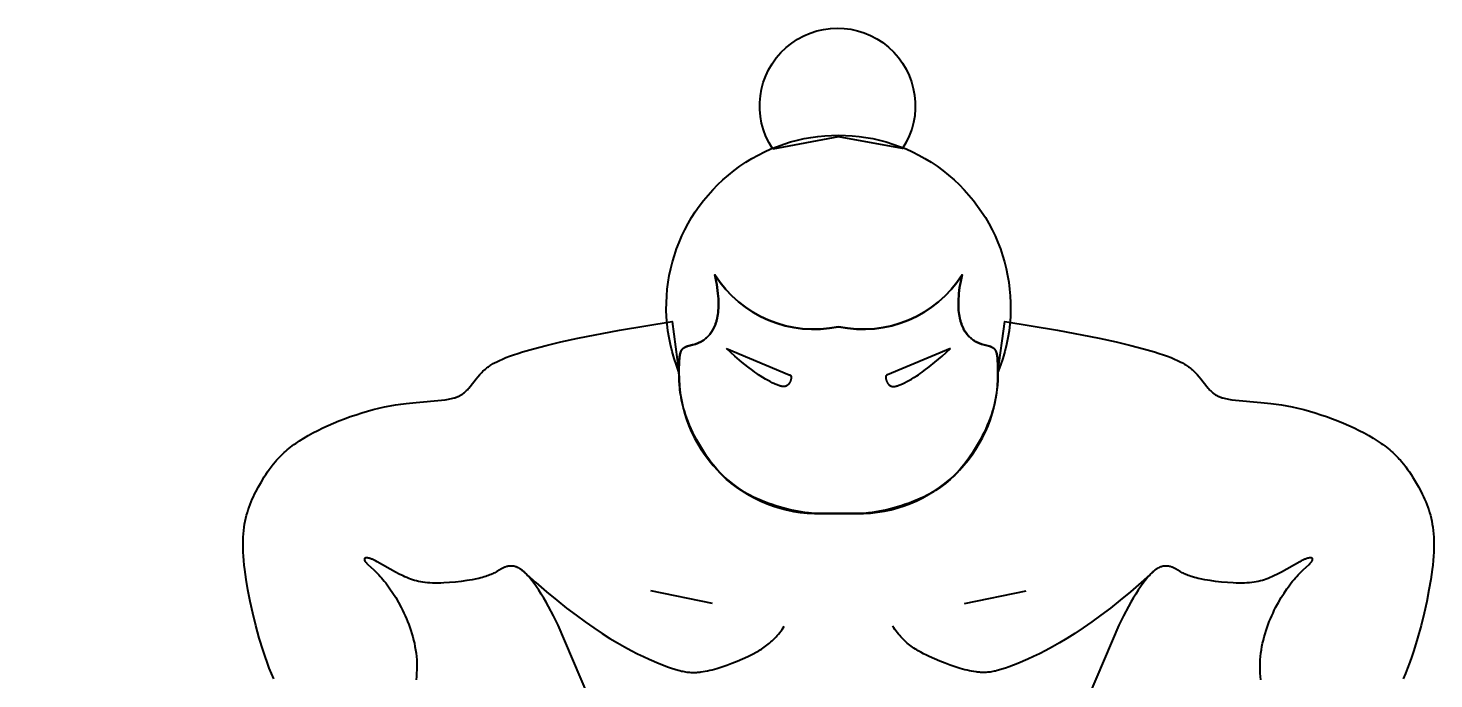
# Model space of a CAD drawing. Extents: x -38 to 99, y -101 to 35.
# Drawn here: x 6.95 to 12.59, y -97.81 to -95.19 of the extents above; entities that cross this region are included whole.
import ezdxf

# ---------------------------------------------------------------- set-up
doc = ezdxf.new("R2010")
doc.units = 0
doc.layers.add('MASK', color=7, linetype='CONTINUOUS')
doc.styles.add('MTXPL_CONSOLAS', font='txt.shx', dxfattribs={"height": 0.2})

msp = doc.modelspace()

# ---------------------------------------------------------------- linework, layer by layer
at = {"layer": 'MASK'}
for p, q in [((9.6926, -97.5031), (9.4444, -97.4519)), ((9.6926, -97.5031), (9.4444, -97.4519)), ((10.7025, -97.5031), (10.9507, -97.4519)), ((10.7025, -97.5031), (10.9507, -97.4519))]:
    msp.add_line(p, q, dxfattribs=at)
for points in [[(9.9343, -95.6796, -1.86193), (10.4546, -95.6774), (10.1975, -95.63)], [(9.5577, -96.574, -1.484884), (10.8374, -96.574), (10.8372, -96.5575), (10.8367, -96.5427), (10.836, -96.5278), (10.8355, -96.5211), (10.8349, -96.515), (10.8345, -96.5121), (10.8342, -96.5094), (10.8337, -96.5068), (10.8333, -96.5043), (10.8328, -96.5019), (10.8322, -96.4996), (10.8316, -96.4974), (10.8313, -96.4964), (10.831, -96.4954), (10.8306, -96.4944), (10.8303, -96.4934), (10.8299, -96.4924), (10.8295, -96.4915), (10.8291, -96.4906), (10.8287, -96.4897), (10.8283, -96.4889), (10.8278, -96.4881), (10.8274, -96.4872), (10.8269, -96.4865), (10.8264, -96.4857), (10.8259, -96.4849), (10.8253, -96.4842), (10.8248, -96.4835), (10.8242, -96.4828), (10.8236, -96.4822), (10.823, -96.4815), (10.8224, -96.4809), (10.8217, -96.4803), (10.821, -96.4797), (10.8204, -96.4791), (10.8197, -96.4786), (10.8189, -96.478), (10.8182, -96.4775), (10.8174, -96.477), (10.8166, -96.4765), (10.8158, -96.476), (10.8149, -96.4755), (10.8141, -96.4751), (10.8132, -96.4747), (10.8123, -96.4742), (10.8113, -96.4738), (10.8104, -96.4734), (10.8094, -96.473), (10.8073, -96.4723), (10.8052, -96.4716), (10.803, -96.4709), (10.7983, -96.4696), (10.7826, -96.4655), (10.7769, -96.4639), (10.771, -96.4621), (10.768, -96.4611), (10.765, -96.4599), (10.7619, -96.4588), (10.7588, -96.4575), (10.7557, -96.4561), (10.7526, -96.4546), (10.7495, -96.4529), (10.7463, -96.4512), (10.7432, -96.4493), (10.74, -96.4472), (10.7369, -96.4451), (10.7337, -96.4427), (10.7306, -96.4402), (10.7291, -96.4389), (10.7275, -96.4375), (10.7259, -96.4361), (10.7244, -96.4347), (10.7228, -96.4332), (10.7213, -96.4316), (10.7198, -96.43), (10.7183, -96.4284), (10.7167, -96.4267), (10.7152, -96.4249), (10.7137, -96.4231), (10.7123, -96.4212), (10.7108, -96.4193), (10.7093, -96.4173), (10.7079, -96.4153), (10.7065, -96.4132), (10.7051, -96.4111), (10.7037, -96.4089), (10.7024, -96.4066), (10.701, -96.4043), (10.6997, -96.4019), (10.6985, -96.3994), (10.6972, -96.3969), (10.696, -96.3943), (10.6948, -96.3916), (10.6936, -96.3889), (10.6925, -96.3861), (10.6914, -96.3832), (10.6904, -96.3802), (10.6893, -96.3772), (10.6883, -96.3741), (10.6874, -96.3709), (10.6865, -96.3677), (10.6856, -96.3644), (10.684, -96.3575), (10.6826, -96.3503), (10.6814, -96.3427), (10.6804, -96.3348), (10.6796, -96.3266), (10.679, -96.318), (10.6787, -96.3091), (10.6786, -96.2997), (10.6787, -96.29), (10.6791, -96.2799), (10.6799, -96.2694), (10.6808, -96.2585), (10.6821, -96.2472), (10.6837, -96.2355), (10.6857, -96.2233), (10.6879, -96.2107), (10.6905, -96.1976), (10.6934, -96.1841, -0.314473), (10.1975, -96.3922, -0.314473), (9.7016, -96.1841), (9.7046, -96.1976), (9.7072, -96.2107), (9.7094, -96.2233), (9.7113, -96.2355), (9.7129, -96.2472), (9.7142, -96.2585), (9.7152, -96.2694), (9.7159, -96.2799), (9.7163, -96.29), (9.7165, -96.2997), (9.7164, -96.3091), (9.7161, -96.318), (9.7155, -96.3266), (9.7147, -96.3348), (9.7137, -96.3427), (9.7124, -96.3503), (9.711, -96.3575), (9.7094, -96.3644), (9.7086, -96.3677), (9.7077, -96.3709), (9.7067, -96.3741), (9.7057, -96.3772), (9.7047, -96.3802), (9.7037, -96.3832), (9.7026, -96.3861), (9.7014, -96.3889), (9.7003, -96.3916), (9.6991, -96.3943), (9.6979, -96.3969), (9.6966, -96.3994), (9.6953, -96.4019), (9.694, -96.4043), (9.6927, -96.4066), (9.6913, -96.4089), (9.69, -96.4111), (9.6886, -96.4132), (9.6871, -96.4153), (9.6857, -96.4173), (9.6843, -96.4193), (9.6828, -96.4212), (9.6813, -96.4231), (9.6798, -96.4249), (9.6783, -96.4267), (9.6768, -96.4284), (9.6753, -96.43), (9.6738, -96.4316), (9.6722, -96.4332), (9.6707, -96.4347), (9.6691, -96.4361), (9.6676, -96.4375), (9.666, -96.4389), (9.6645, -96.4402), (9.6613, -96.4427), (9.6582, -96.4451), (9.655, -96.4472), (9.6519, -96.4493), (9.6487, -96.4512), (9.6456, -96.4529), (9.6424, -96.4546), (9.6393, -96.4561), (9.6362, -96.4575), (9.6331, -96.4588), (9.6301, -96.4599), (9.6271, -96.4611), (9.6241, -96.4621), (9.6182, -96.4639), (9.6125, -96.4655), (9.5967, -96.4696), (9.5921, -96.4709), (9.5898, -96.4716), (9.5877, -96.4723), (9.5857, -96.473), (9.5847, -96.4734), (9.5837, -96.4738), (9.5828, -96.4742), (9.5819, -96.4747), (9.581, -96.4751), (9.5801, -96.4755), (9.5793, -96.476), (9.5785, -96.4765), (9.5777, -96.477), (9.5769, -96.4775), (9.5761, -96.478), (9.5754, -96.4786), (9.5747, -96.4791), (9.574, -96.4797), (9.5733, -96.4803), (9.5727, -96.4809), (9.5721, -96.4815), (9.5715, -96.4822), (9.5709, -96.4828), (9.5703, -96.4835), (9.5697, -96.4842), (9.5692, -96.4849), (9.5687, -96.4857), (9.5682, -96.4865), (9.5677, -96.4872), (9.5672, -96.4881), (9.5668, -96.4889), (9.5664, -96.4897), (9.5659, -96.4906), (9.5655, -96.4915), (9.5652, -96.4924), (9.5648, -96.4934), (9.5644, -96.4944), (9.5641, -96.4954), (9.5637, -96.4964), (9.5634, -96.4974), (9.5628, -96.4996), (9.5623, -96.5019), (9.5618, -96.5043), (9.5613, -96.5068), (9.5609, -96.5094), (9.5605, -96.5121), (9.5602, -96.515), (9.5596, -96.5211), (9.5591, -96.5278), (9.5583, -96.5427), (9.5578, -96.5575)], [(10.6934, -96.1841), (10.6905, -96.1976), (10.6879, -96.2107), (10.6857, -96.2233), (10.6837, -96.2355), (10.6821, -96.2472), (10.6808, -96.2585), (10.6799, -96.2694), (10.6791, -96.2799), (10.6787, -96.29), (10.6786, -96.2997), (10.6787, -96.3091), (10.679, -96.318), (10.6796, -96.3266), (10.6804, -96.3348), (10.6814, -96.3427), (10.6826, -96.3503), (10.684, -96.3575), (10.6856, -96.3644), (10.6865, -96.3677), (10.6874, -96.3709), (10.6883, -96.3741), (10.6893, -96.3772), (10.6904, -96.3802), (10.6914, -96.3832), (10.6925, -96.3861), (10.6936, -96.3889), (10.6948, -96.3916), (10.696, -96.3943), (10.6972, -96.3969), (10.6985, -96.3994), (10.6997, -96.4019), (10.701, -96.4043), (10.7024, -96.4066), (10.7037, -96.4089), (10.7051, -96.4111), (10.7065, -96.4132), (10.7079, -96.4153), (10.7093, -96.4173), (10.7108, -96.4193), (10.7123, -96.4212), (10.7137, -96.4231), (10.7152, -96.4249), (10.7167, -96.4267), (10.7183, -96.4284), (10.7198, -96.43), (10.7213, -96.4316), (10.7228, -96.4332), (10.7244, -96.4347), (10.7259, -96.4361), (10.7275, -96.4375), (10.7291, -96.4389), (10.7306, -96.4402), (10.7337, -96.4427), (10.7369, -96.4451), (10.74, -96.4472), (10.7432, -96.4493), (10.7463, -96.4512), (10.7495, -96.4529), (10.7526, -96.4546), (10.7557, -96.4561), (10.7588, -96.4575), (10.7619, -96.4588), (10.765, -96.4599), (10.768, -96.4611), (10.771, -96.4621), (10.7769, -96.4639), (10.7826, -96.4655), (10.7983, -96.4696), (10.803, -96.4709), (10.8052, -96.4716), (10.8073, -96.4723), (10.8094, -96.473), (10.8104, -96.4734), (10.8113, -96.4738), (10.8123, -96.4742), (10.8132, -96.4747), (10.8141, -96.4751), (10.8149, -96.4755), (10.8158, -96.476), (10.8166, -96.4765), (10.8174, -96.477), (10.8182, -96.4775), (10.8189, -96.478), (10.8197, -96.4786), (10.8204, -96.4791), (10.821, -96.4797), (10.8217, -96.4803), (10.8224, -96.4809), (10.823, -96.4815), (10.8236, -96.4822), (10.8242, -96.4828), (10.8248, -96.4835), (10.8253, -96.4842), (10.8259, -96.4849), (10.8264, -96.4857), (10.8269, -96.4865), (10.8274, -96.4872), (10.8278, -96.4881), (10.8283, -96.4889), (10.8287, -96.4897), (10.8291, -96.4906), (10.8295, -96.4915), (10.8299, -96.4924), (10.8303, -96.4934), (10.8306, -96.4944), (10.831, -96.4954), (10.8313, -96.4964), (10.8316, -96.4974), (10.8322, -96.4996), (10.8328, -96.5019), (10.8333, -96.5043), (10.8337, -96.5068), (10.8342, -96.5094), (10.8345, -96.5121), (10.8349, -96.515), (10.8355, -96.5211), (10.836, -96.5278), (10.8367, -96.5427), (10.8372, -96.5575), (10.8374, -96.574), (10.8372, -96.5903), (10.8365, -96.6077), (10.8352, -96.6262), (10.8343, -96.6358), (10.8332, -96.6456), (10.8319, -96.6556), (10.8304, -96.6658), (10.8286, -96.6761), (10.8266, -96.6867), (10.8243, -96.6973), (10.8217, -96.7081), (10.8188, -96.7191), (10.8156, -96.7301), (10.8111, -96.7443), (10.8061, -96.7586), (10.8005, -96.773), (10.7946, -96.7874), (10.7882, -96.8018), (10.7815, -96.8161), (10.7744, -96.8303), (10.767, -96.8444), (10.7593, -96.8583), (10.7513, -96.872), (10.7432, -96.8854), (10.7348, -96.8984), (10.7263, -96.9112), (10.7177, -96.9235), (10.709, -96.9354), (10.7002, -96.9468), (10.6914, -96.9577), (10.6825, -96.968), (10.6736, -96.978), (10.6645, -96.9874), (10.6554, -96.9964), (10.6461, -97.0051), (10.6366, -97.0133), (10.627, -97.0212), (10.6171, -97.0287), (10.6071, -97.036), (10.5968, -97.0429), (10.5862, -97.0496), (10.5753, -97.0561), (10.5642, -97.0623), (10.5527, -97.0684), (10.5408, -97.0743), (10.5286, -97.08), (10.5161, -97.0856), (10.5032, -97.091), (10.49, -97.0963), (10.4765, -97.1013), (10.4628, -97.1061), (10.4489, -97.1107), (10.4348, -97.1151), (10.4205, -97.1192), (10.406, -97.123), (10.3915, -97.1266), (10.3768, -97.1299), (10.3621, -97.1328), (10.3473, -97.1355), (10.3325, -97.1378), (10.3177, -97.1397), (10.2982, -97.1418), (10.1009, -97.1421), (10.0892, -97.141), (10.0774, -97.1397), (10.0626, -97.1378), (10.0478, -97.1355), (10.033, -97.1328), (10.0183, -97.1299), (10.0036, -97.1266), (9.989, -97.123), (9.9746, -97.1192), (9.9603, -97.1151), (9.9462, -97.1107), (9.9322, -97.1061), (9.9185, -97.1013), (9.9051, -97.0963), (9.8919, -97.091), (9.879, -97.0856), (9.8664, -97.08), (9.8542, -97.0743), (9.8424, -97.0684), (9.8309, -97.0623), (9.8197, -97.0561), (9.8089, -97.0496), (9.7983, -97.0429), (9.788, -97.036), (9.7779, -97.0287), (9.7681, -97.0212), (9.7585, -97.0133), (9.749, -97.0051), (9.7397, -96.9964), (9.7305, -96.9874), (9.7215, -96.978), (9.7126, -96.968), (9.7037, -96.9577), (9.6949, -96.9468), (9.6861, -96.9354), (9.6774, -96.9235), (9.6687, -96.9112), (9.6602, -96.8984), (9.6519, -96.8854), (9.6437, -96.872), (9.6358, -96.8583), (9.6281, -96.8444), (9.6207, -96.8303), (9.6136, -96.8161), (9.6069, -96.8018), (9.6005, -96.7874), (9.5945, -96.773), (9.589, -96.7586), (9.584, -96.7443), (9.5794, -96.7301), (9.5762, -96.7191), (9.5733, -96.7081), (9.5708, -96.6973), (9.5685, -96.6867), (9.5664, -96.6761), (9.5647, -96.6658), (9.5631, -96.6556), (9.5618, -96.6456), (9.5607, -96.6358), (9.5598, -96.6262), (9.5585, -96.6077), (9.5579, -96.5903), (9.5577, -96.574), (9.5578, -96.5575), (9.5583, -96.5427), (9.5591, -96.5278), (9.5596, -96.5211), (9.5602, -96.515), (9.5605, -96.5121), (9.5609, -96.5094), (9.5613, -96.5068), (9.5618, -96.5043), (9.5623, -96.5019), (9.5628, -96.4996), (9.5634, -96.4974), (9.5637, -96.4964), (9.5641, -96.4954), (9.5644, -96.4944), (9.5648, -96.4934), (9.5652, -96.4924), (9.5655, -96.4915), (9.5659, -96.4906), (9.5664, -96.4897), (9.5668, -96.4889), (9.5672, -96.4881), (9.5677, -96.4872), (9.5682, -96.4865), (9.5687, -96.4857), (9.5692, -96.4849), (9.5697, -96.4842), (9.5703, -96.4835), (9.5709, -96.4828), (9.5715, -96.4822), (9.5721, -96.4815), (9.5727, -96.4809), (9.5733, -96.4803), (9.574, -96.4797), (9.5747, -96.4791), (9.5754, -96.4786), (9.5761, -96.478), (9.5769, -96.4775), (9.5777, -96.477), (9.5785, -96.4765), (9.5793, -96.476), (9.5801, -96.4755), (9.581, -96.4751), (9.5819, -96.4747), (9.5828, -96.4742), (9.5837, -96.4738), (9.5847, -96.4734), (9.5857, -96.473), (9.5877, -96.4723), (9.5898, -96.4716), (9.5921, -96.4709), (9.5967, -96.4696), (9.6125, -96.4655), (9.6182, -96.4639), (9.6241, -96.4621), (9.6271, -96.4611), (9.6301, -96.4599), (9.6331, -96.4588), (9.6362, -96.4575), (9.6393, -96.4561), (9.6424, -96.4546), (9.6456, -96.4529), (9.6487, -96.4512), (9.6519, -96.4493), (9.655, -96.4472), (9.6582, -96.4451), (9.6613, -96.4427), (9.6645, -96.4402), (9.666, -96.4389), (9.6676, -96.4375), (9.6691, -96.4361), (9.6707, -96.4347), (9.6722, -96.4332), (9.6738, -96.4316), (9.6753, -96.43), (9.6768, -96.4284), (9.6783, -96.4267), (9.6798, -96.4249), (9.6813, -96.4231), (9.6828, -96.4212), (9.6843, -96.4193), (9.6857, -96.4173), (9.6871, -96.4153), (9.6886, -96.4132), (9.69, -96.4111), (9.6913, -96.4089), (9.6927, -96.4066), (9.694, -96.4043), (9.6953, -96.4019), (9.6966, -96.3994), (9.6979, -96.3969), (9.6991, -96.3943), (9.7003, -96.3916), (9.7014, -96.3889), (9.7026, -96.3861), (9.7037, -96.3832), (9.7047, -96.3802), (9.7057, -96.3772), (9.7067, -96.3741), (9.7077, -96.3709), (9.7086, -96.3677), (9.7094, -96.3644), (9.711, -96.3575), (9.7124, -96.3503), (9.7137, -96.3427), (9.7147, -96.3348), (9.7155, -96.3266), (9.7161, -96.318), (9.7164, -96.3091), (9.7165, -96.2997), (9.7163, -96.29), (9.7159, -96.2799), (9.7152, -96.2694), (9.7142, -96.2585), (9.7129, -96.2472), (9.7113, -96.2355), (9.7094, -96.2233), (9.7072, -96.2107), (9.7046, -96.1976), (9.7016, -96.1841, 0.314473), (10.1975, -96.3922, 0.314473)]]:
    msp.add_lwpolyline(points, format="xyb", close=True, dxfattribs=at)
msp.add_lwpolyline([(7.9323, -97.8056), (7.9232, -97.7841), (7.9143, -97.7618), (7.9057, -97.7387), (7.8974, -97.7151), (7.8894, -97.6909), (7.8744, -97.6415), (7.8607, -97.5916), (7.8484, -97.5422), (7.8377, -97.4942), (7.8287, -97.4486), (7.8215, -97.4062), (7.816, -97.3669), (7.8138, -97.3484), (7.8121, -97.3305), (7.8108, -97.3134), (7.8099, -97.2968), (7.8093, -97.2809), (7.8091, -97.2656), (7.8093, -97.2508), (7.8099, -97.2365), (7.8108, -97.2227), (7.8121, -97.2094), (7.8137, -97.1965), (7.8156, -97.184), (7.8179, -97.1719), (7.8204, -97.1601), (7.8233, -97.1486), (7.8264, -97.1374), (7.8299, -97.1265), (7.8336, -97.1158), (7.8375, -97.1053), (7.8417, -97.095), (7.8461, -97.0848), (7.8508, -97.0747), (7.8556, -97.0647), (7.8607, -97.0548), (7.8713, -97.0351), (7.8826, -97.0153), (7.8945, -96.9952), (7.9008, -96.985), (7.9075, -96.9748), (7.9146, -96.9646), (7.9221, -96.9543), (7.9301, -96.9439), (7.9387, -96.9335), (7.9432, -96.9283), (7.948, -96.9231), (7.9529, -96.9179), (7.9579, -96.9127), (7.9632, -96.9075), (7.9687, -96.9022), (7.9743, -96.897), (7.9802, -96.8917), (7.9864, -96.8865), (7.9927, -96.8813), (7.9993, -96.876), (8.0062, -96.8708), (8.0133, -96.8655), (8.0206, -96.8603), (8.0362, -96.8498), (8.0529, -96.8394), (8.0706, -96.829), (8.0893, -96.8187), (8.1089, -96.8086), (8.1293, -96.7986), (8.1503, -96.7889), (8.1719, -96.7794), (8.194, -96.7703), (8.2165, -96.7615), (8.2393, -96.7532), (8.2623, -96.7453), (8.2854, -96.7378), (8.3085, -96.731), (8.3315, -96.7246), (8.3544, -96.719), (8.3769, -96.7139), (8.3991, -96.7096), (8.4209, -96.7059), (8.4423, -96.7027), (8.4631, -96.7001), (8.503, -96.6959), (8.6056, -96.6869), (8.6197, -96.6851), (8.6264, -96.6841), (8.6328, -96.6831), (8.639, -96.6819), (8.6449, -96.6807), (8.6506, -96.6793), (8.6559, -96.6778), (8.6585, -96.677), (8.661, -96.6762), (8.6635, -96.6754), (8.6659, -96.6745), (8.6682, -96.6736), (8.6704, -96.6726), (8.6726, -96.6717), (8.6748, -96.6707), (8.6769, -96.6697), (8.6789, -96.6686), (8.6809, -96.6675), (8.6829, -96.6664), (8.6847, -96.6652), (8.6866, -96.6641), (8.6884, -96.6629), (8.6902, -96.6616), (8.6919, -96.6604), (8.6936, -96.6591), (8.6953, -96.6578), (8.6969, -96.6565), (8.6985, -96.6551), (8.7, -96.6537), (8.7031, -96.6509), (8.7061, -96.6479), (8.709, -96.6449), (8.7118, -96.6417), (8.7146, -96.6385), (8.7202, -96.6317), (8.7439, -96.6014), (8.7508, -96.5931), (8.7585, -96.5845), (8.7626, -96.5802), (8.7669, -96.5757), (8.7715, -96.5712), (8.7763, -96.5667), (8.7789, -96.5644), (8.7816, -96.5621), (8.7845, -96.5597), (8.7874, -96.5574), (8.7906, -96.555), (8.7939, -96.5526), (8.7973, -96.5502), (8.801, -96.5477), (8.8048, -96.5453), (8.8088, -96.5428), (8.8131, -96.5403), (8.8176, -96.5377), (8.8273, -96.5326), (8.8381, -96.5273), (8.8501, -96.5219), (8.8633, -96.5164), (8.8778, -96.5108), (8.8937, -96.505), (8.9112, -96.4991), (8.9303, -96.493), (8.9737, -96.4805), (9.0247, -96.4672), (9.0839, -96.4533), (9.1522, -96.4385), (9.3189, -96.4066), (9.5306, -96.3711), (9.5577, -96.574, 0.408776), (10.1009, -97.1421), (10.2982, -97.1418, 0.406713), (10.8374, -96.574), (10.8645, -96.3711), (11.0762, -96.4066), (11.2428, -96.4385), (11.3111, -96.4533), (11.3704, -96.4672), (11.4214, -96.4805), (11.4648, -96.493), (11.4839, -96.4991), (11.5013, -96.505), (11.5173, -96.5108), (11.5318, -96.5164), (11.545, -96.5219), (11.5569, -96.5273), (11.5677, -96.5326), (11.5775, -96.5377), (11.582, -96.5403), (11.5862, -96.5428), (11.5903, -96.5453), (11.5941, -96.5477), (11.5978, -96.5502), (11.6012, -96.5526), (11.6045, -96.555), (11.6076, -96.5574), (11.6106, -96.5597), (11.6134, -96.5621), (11.6161, -96.5644), (11.6187, -96.5667), (11.6236, -96.5712), (11.6282, -96.5757), (11.6325, -96.5802), (11.6366, -96.5845), (11.6442, -96.5931), (11.6512, -96.6014), (11.6749, -96.6317), (11.6804, -96.6385), (11.6832, -96.6417), (11.6861, -96.6449), (11.689, -96.6479), (11.692, -96.6509), (11.695, -96.6537), (11.6966, -96.6551), (11.6982, -96.6565), (11.6998, -96.6578), (11.7015, -96.6591), (11.7032, -96.6604), (11.7049, -96.6616), (11.7067, -96.6629), (11.7085, -96.6641), (11.7103, -96.6652), (11.7122, -96.6664), (11.7142, -96.6675), (11.7161, -96.6686), (11.7182, -96.6697), (11.7203, -96.6707), (11.7224, -96.6717), (11.7246, -96.6726), (11.7269, -96.6736), (11.7292, -96.6745), (11.7316, -96.6754), (11.734, -96.6762), (11.7365, -96.677), (11.7391, -96.6778), (11.7445, -96.6793), (11.7501, -96.6807), (11.7561, -96.6819), (11.7622, -96.6831), (11.7687, -96.6841), (11.7754, -96.6851), (11.7895, -96.6869), (11.8921, -96.6959), (11.932, -96.7001), (11.9528, -96.7027), (11.9741, -96.7059), (11.9959, -96.7096), (12.0181, -96.7139), (12.0407, -96.719), (12.0636, -96.7246), (12.0866, -96.731), (12.1097, -96.7378), (12.1328, -96.7453), (12.1558, -96.7532), (12.1786, -96.7615), (12.2011, -96.7703), (12.2232, -96.7794), (12.2448, -96.7889), (12.2658, -96.7986), (12.2862, -96.8086), (12.3057, -96.8187), (12.3244, -96.829), (12.3422, -96.8394), (12.3589, -96.8498), (12.3744, -96.8603), (12.3818, -96.8655), (12.3889, -96.8708), (12.3957, -96.876), (12.4023, -96.8813), (12.4087, -96.8865), (12.4148, -96.8917), (12.4207, -96.897), (12.4264, -96.9022), (12.4319, -96.9075), (12.4371, -96.9127), (12.4422, -96.9179), (12.4471, -96.9231), (12.4518, -96.9283), (12.4564, -96.9335), (12.465, -96.9439), (12.473, -96.9543), (12.4805, -96.9646), (12.4876, -96.9748), (12.4942, -96.985), (12.5006, -96.9952), (12.5125, -97.0153), (12.5238, -97.0351), (12.5344, -97.0548), (12.5394, -97.0647), (12.5443, -97.0747), (12.5489, -97.0848), (12.5534, -97.095), (12.5576, -97.1053), (12.5615, -97.1158), (12.5652, -97.1265), (12.5686, -97.1374), (12.5718, -97.1486), (12.5746, -97.1601), (12.5772, -97.1719), (12.5795, -97.184), (12.5814, -97.1965), (12.583, -97.2094), (12.5842, -97.2227), (12.5852, -97.2365), (12.5857, -97.2508), (12.5859, -97.2656), (12.5857, -97.2809), (12.5852, -97.2968), (12.5843, -97.3134), (12.5829, -97.3305), (12.5812, -97.3484), (12.5791, -97.3669), (12.5736, -97.4062), (12.5663, -97.4486), (12.5573, -97.4942), (12.5467, -97.5422), (12.5344, -97.5916), (12.5207, -97.6415), (12.5056, -97.6909), (12.4976, -97.7151), (12.4893, -97.7387), (12.4807, -97.7618), (12.4719, -97.7841), (12.4628, -97.8056)], format="xyb", dxfattribs=at)
for points in [[(9.7483, -96.4799), (10.0004, -96.5852), (10.0007, -96.5852), (10.0009, -96.5853), (10.0012, -96.5853), (10.0015, -96.5854), (10.0017, -96.5855), (10.002, -96.5856), (10.0022, -96.5856), (10.0025, -96.5857), (10.0027, -96.5858), (10.0029, -96.5859), (10.0031, -96.5861), (10.0033, -96.5862), (10.0036, -96.5863), (10.0038, -96.5864), (10.004, -96.5865), (10.0042, -96.5867), (10.0043, -96.5868), (10.0045, -96.587), (10.0047, -96.5871), (10.0049, -96.5873), (10.005, -96.5875), (10.0052, -96.5876), (10.0054, -96.5878), (10.0055, -96.588), (10.0057, -96.5882), (10.0058, -96.5883), (10.0059, -96.5885), (10.0061, -96.5887), (10.0062, -96.5889), (10.0063, -96.5891), (10.0064, -96.5893), (10.0066, -96.5896), (10.0067, -96.5898), (10.0068, -96.59), (10.0069, -96.5902), (10.007, -96.5904), (10.007, -96.5907), (10.0071, -96.5909), (10.0072, -96.5912), (10.0073, -96.5914), (10.0074, -96.5916), (10.0074, -96.5919), (10.0075, -96.5922), (10.0075, -96.5924), (10.0076, -96.5927), (10.0076, -96.5929), (10.0077, -96.5935), (10.0078, -96.594), (10.0079, -96.5946), (10.0079, -96.5952), (10.0079, -96.5957), (10.0079, -96.5963), (10.0079, -96.5969), (10.0079, -96.5975), (10.0078, -96.5981), (10.0078, -96.5988), (10.0077, -96.5994), (10.0076, -96.6), (10.0075, -96.6007), (10.0074, -96.6013), (10.0073, -96.602), (10.007, -96.6033), (10.0067, -96.6046), (10.0064, -96.6059), (10.0059, -96.6073), (10.0055, -96.6086), (10.005, -96.6099), (10.0045, -96.6112), (10.0039, -96.6125), (10.0033, -96.6137), (10.0027, -96.615), (10.0021, -96.6162), (10.0014, -96.6174), (10.0008, -96.6185), (10.0001, -96.6196), (9.9993, -96.6206), (9.9986, -96.6216), (9.9982, -96.6221), (9.9978, -96.6226), (9.9975, -96.623), (9.9971, -96.6235), (9.9967, -96.6239), (9.9963, -96.6243), (9.9959, -96.6247), (9.9955, -96.6251), (9.995, -96.6255), (9.9946, -96.6259), (9.9942, -96.6263), (9.9938, -96.6266), (9.9933, -96.627), (9.9929, -96.6273), (9.9924, -96.6277), (9.992, -96.628), (9.9915, -96.6283), (9.9911, -96.6286), (9.9906, -96.6288), (9.9901, -96.6291), (9.9896, -96.6294), (9.9892, -96.6296), (9.9887, -96.6298), (9.9882, -96.6301), (9.9877, -96.6303), (9.9872, -96.6305), (9.9866, -96.6307), (9.9861, -96.6309), (9.9856, -96.631), (9.9851, -96.6312), (9.9845, -96.6313), (9.984, -96.6315), (9.9834, -96.6316), (9.9829, -96.6317), (9.9823, -96.6318), (9.9817, -96.6319), (9.9811, -96.632), (9.9806, -96.6321), (9.98, -96.6321), (9.9794, -96.6322), (9.9788, -96.6322), (9.9782, -96.6322), (9.9775, -96.6322), (9.9769, -96.6322), (9.9756, -96.6322), (9.9743, -96.6321), (9.973, -96.632), (9.9717, -96.6319), (9.9703, -96.6317), (9.9689, -96.6314), (9.9674, -96.6311), (9.966, -96.6308), (9.9645, -96.6304), (9.9629, -96.63), (9.9614, -96.6296), (9.9582, -96.6285), (9.9548, -96.6273), (9.9514, -96.626), (9.9478, -96.6245), (9.9441, -96.6228), (9.9403, -96.621), (9.9322, -96.617), (9.9237, -96.6125), (9.9049, -96.6021), (9.8946, -96.5962), (9.8831, -96.5891), (9.8766, -96.5849), (9.8696, -96.5801), (9.8619, -96.5747), (9.8534, -96.5685), (9.8339, -96.5534), (9.8104, -96.5341), (9.7821, -96.5098)], [(10.6467, -96.4799), (10.3947, -96.5852), (10.3944, -96.5852), (10.3941, -96.5853), (10.3939, -96.5853), (10.3936, -96.5854), (10.3933, -96.5855), (10.3931, -96.5856), (10.3928, -96.5856), (10.3926, -96.5857), (10.3924, -96.5858), (10.3922, -96.5859), (10.3919, -96.5861), (10.3917, -96.5862), (10.3915, -96.5863), (10.3913, -96.5864), (10.3911, -96.5865), (10.3909, -96.5867), (10.3907, -96.5868), (10.3905, -96.587), (10.3904, -96.5871), (10.3902, -96.5873), (10.39, -96.5875), (10.3899, -96.5876), (10.3897, -96.5878), (10.3895, -96.588), (10.3894, -96.5882), (10.3893, -96.5883), (10.3891, -96.5885), (10.389, -96.5887), (10.3889, -96.5889), (10.3887, -96.5891), (10.3886, -96.5893), (10.3885, -96.5896), (10.3884, -96.5898), (10.3883, -96.59), (10.3882, -96.5902), (10.3881, -96.5904), (10.388, -96.5907), (10.3879, -96.5909), (10.3879, -96.5912), (10.3878, -96.5914), (10.3877, -96.5916), (10.3876, -96.5919), (10.3876, -96.5922), (10.3875, -96.5924), (10.3875, -96.5927), (10.3874, -96.5929), (10.3873, -96.5935), (10.3873, -96.594), (10.3872, -96.5946), (10.3872, -96.5952), (10.3872, -96.5957), (10.3872, -96.5963), (10.3872, -96.5969), (10.3872, -96.5975), (10.3872, -96.5981), (10.3873, -96.5988), (10.3873, -96.5994), (10.3874, -96.6), (10.3875, -96.6007), (10.3876, -96.6013), (10.3877, -96.602), (10.388, -96.6033), (10.3883, -96.6046), (10.3887, -96.6059), (10.3891, -96.6073), (10.3896, -96.6086), (10.3901, -96.6099), (10.3906, -96.6112), (10.3911, -96.6125), (10.3917, -96.6137), (10.3923, -96.615), (10.393, -96.6162), (10.3936, -96.6174), (10.3943, -96.6185), (10.395, -96.6196), (10.3957, -96.6206), (10.3965, -96.6216), (10.3968, -96.6221), (10.3972, -96.6226), (10.3976, -96.623), (10.398, -96.6235), (10.3984, -96.6239), (10.3988, -96.6243), (10.3992, -96.6247), (10.3996, -96.6251), (10.4, -96.6255), (10.4004, -96.6259), (10.4009, -96.6263), (10.4013, -96.6266), (10.4017, -96.627), (10.4022, -96.6273), (10.4026, -96.6277), (10.4031, -96.628), (10.4035, -96.6283), (10.404, -96.6286), (10.4045, -96.6288), (10.4049, -96.6291), (10.4054, -96.6294), (10.4059, -96.6296), (10.4064, -96.6298), (10.4069, -96.6301), (10.4074, -96.6303), (10.4079, -96.6305), (10.4084, -96.6307), (10.409, -96.6309), (10.4095, -96.631), (10.41, -96.6312), (10.4106, -96.6313), (10.4111, -96.6315), (10.4117, -96.6316), (10.4122, -96.6317), (10.4128, -96.6318), (10.4133, -96.6319), (10.4139, -96.632), (10.4145, -96.6321), (10.4151, -96.6321), (10.4157, -96.6322), (10.4163, -96.6322), (10.4169, -96.6322), (10.4175, -96.6322), (10.4182, -96.6322), (10.4194, -96.6322), (10.4207, -96.6321), (10.422, -96.632), (10.4234, -96.6319), (10.4248, -96.6317), (10.4262, -96.6314), (10.4276, -96.6311), (10.4291, -96.6308), (10.4306, -96.6304), (10.4321, -96.63), (10.4337, -96.6296), (10.4369, -96.6285), (10.4402, -96.6273), (10.4437, -96.626), (10.4473, -96.6245), (10.451, -96.6228), (10.4548, -96.621), (10.4628, -96.617), (10.4714, -96.6125), (10.4901, -96.6021), (10.5004, -96.5962), (10.512, -96.5891), (10.5184, -96.5849), (10.5255, -96.5801), (10.5332, -96.5747), (10.5416, -96.5685), (10.5611, -96.5534), (10.5847, -96.5341), (10.613, -96.5098)]]:
    msp.add_lwpolyline(points, close=True, dxfattribs=at)
for points in [[(9.1923, -97.8691), (9.0731, -97.5904), (9.0542, -97.552), (9.0347, -97.5154), (9.025, -97.4979), (9.0152, -97.4812), (9.0054, -97.4651), (8.9957, -97.4499), (8.986, -97.4356), (8.9765, -97.4222), (8.9672, -97.4099), (8.9626, -97.4042), (8.9581, -97.3987), (8.9536, -97.3936), (8.9492, -97.3888), (8.9448, -97.3842), (8.9406, -97.38), (8.9384, -97.3781), (8.9363, -97.3761), (8.9342, -97.3743), (8.9321, -97.3726), (8.9301, -97.3709), (8.928, -97.3693), (8.926, -97.3678), (8.924, -97.3664), (8.922, -97.3651), (8.92, -97.3638), (8.9181, -97.3626), (8.9162, -97.3615), (8.9143, -97.3605), (8.9124, -97.3595), (8.9105, -97.3586), (8.9086, -97.3578), (8.9068, -97.357), (8.905, -97.3563), (8.9032, -97.3557), (8.9014, -97.3551), (8.8996, -97.3546), (8.8979, -97.3541), (8.8962, -97.3537), (8.8945, -97.3534), (8.8928, -97.3531), (8.8911, -97.3528), (8.8894, -97.3527), (8.8878, -97.3525), (8.8861, -97.3524), (8.8845, -97.3524), (8.8829, -97.3524), (8.8813, -97.3524), (8.8798, -97.3525), (8.8782, -97.3527), (8.8767, -97.3528), (8.8751, -97.353), (8.8736, -97.3533), (8.8721, -97.3536), (8.8706, -97.3539), (8.8692, -97.3542), (8.8677, -97.3546), (8.8663, -97.355), (8.8648, -97.3554), (8.8634, -97.3559), (8.862, -97.3564), (8.8593, -97.3574), (8.8565, -97.3586), (8.8539, -97.3598), (8.8513, -97.361), (8.8487, -97.3623), (8.8462, -97.3637), (8.8274, -97.3744), (8.8185, -97.3793), (8.814, -97.3816), (8.8094, -97.3839), (8.8046, -97.3861), (8.7996, -97.3883), (8.7944, -97.3904), (8.7889, -97.3924), (8.783, -97.3944), (8.7767, -97.3964), (8.77, -97.3983), (8.7628, -97.4002), (8.755, -97.4021), (8.7465, -97.4039), (8.7278, -97.4076), (8.707, -97.411), (8.6847, -97.4142), (8.6614, -97.4169), (8.6376, -97.4191), (8.614, -97.4205), (8.6024, -97.421), (8.591, -97.4212), (8.58, -97.4212), (8.5693, -97.421), (8.559, -97.4205), (8.5492, -97.4197), (8.5397, -97.4187), (8.5306, -97.4175), (8.5218, -97.416), (8.5133, -97.4142), (8.505, -97.4123), (8.497, -97.4101), (8.4891, -97.4077), (8.4814, -97.405), (8.4737, -97.4022), (8.4662, -97.3991), (8.4586, -97.3959), (8.4511, -97.3924), (8.436, -97.3849), (8.4206, -97.3767), (8.3472, -97.3354), (8.341, -97.3322), (8.3351, -97.3292), (8.3295, -97.3267), (8.3269, -97.3255), (8.3244, -97.3245), (8.322, -97.3236), (8.3197, -97.3227), (8.3175, -97.322), (8.3154, -97.3214), (8.3134, -97.3209), (8.3125, -97.3206), (8.3116, -97.3204), (8.3107, -97.3203), (8.3098, -97.3201), (8.309, -97.32), (8.3081, -97.3199), (8.3073, -97.3198), (8.3066, -97.3197), (8.3058, -97.3197), (8.3051, -97.3196), (8.3044, -97.3196), (8.3038, -97.3196), (8.3032, -97.3197), (8.3028, -97.3197), (8.3025, -97.3197), (8.3023, -97.3198), (8.302, -97.3198), (8.3017, -97.3199), (8.3014, -97.3199), (8.3011, -97.32), (8.3009, -97.32), (8.3006, -97.3201), (8.3004, -97.3202), (8.3001, -97.3202), (8.2999, -97.3203), (8.2997, -97.3204), (8.2995, -97.3205), (8.2992, -97.3206), (8.299, -97.3207), (8.2988, -97.3208), (8.2986, -97.3209), (8.2984, -97.321), (8.2983, -97.3211), (8.2981, -97.3212), (8.2979, -97.3213), (8.2978, -97.3214), (8.2978, -97.3215), (8.2977, -97.3215), (8.2976, -97.3216), (8.2975, -97.3217), (8.2974, -97.3217), (8.2974, -97.3218), (8.2973, -97.3219), (8.2972, -97.3219), (8.2972, -97.322), (8.2971, -97.3221), (8.297, -97.3222), (8.297, -97.3222), (8.2969, -97.3223), (8.2969, -97.3224), (8.2968, -97.3225), (8.2967, -97.3226), (8.2967, -97.3226), (8.2966, -97.3227), (8.2966, -97.3228), (8.2965, -97.3229), (8.2965, -97.323), (8.2964, -97.323), (8.2964, -97.3231), (8.2963, -97.3232), (8.2963, -97.3233), (8.2963, -97.3234), (8.2962, -97.3235), (8.2962, -97.3236), (8.2961, -97.3237), (8.2961, -97.3238), (8.2961, -97.3238), (8.2961, -97.3239), (8.296, -97.324), (8.296, -97.3241), (8.296, -97.3242), (8.2959, -97.3243), (8.2959, -97.3244), (8.2959, -97.3246), (8.2958, -97.3248), (8.2958, -97.325), (8.2958, -97.3252), (8.2958, -97.3255), (8.2958, -97.3257), (8.2958, -97.3259), (8.2958, -97.3261), (8.2958, -97.3263), (8.2958, -97.3266), (8.2958, -97.3268), (8.2959, -97.327), (8.2959, -97.3273), (8.2959, -97.3275), (8.296, -97.3278), (8.296, -97.328), (8.2961, -97.3282), (8.2962, -97.3285), (8.2962, -97.3288), (8.2963, -97.329), (8.2964, -97.3293), (8.2965, -97.3295), (8.2966, -97.3298), (8.2968, -97.3303), (8.2971, -97.3309), (8.2973, -97.3315), (8.2976, -97.332), (8.2979, -97.3326), (8.2983, -97.3332), (8.2986, -97.3338), (8.299, -97.3344), (8.2995, -97.335), (8.2999, -97.3356), (8.3004, -97.3362), (8.3014, -97.3375), (8.3025, -97.3388), (8.3037, -97.3402), (8.305, -97.3416), (8.3063, -97.343), (8.3093, -97.346), (8.3333, -97.3682), (8.3431, -97.3776), (8.3536, -97.3881), (8.359, -97.3939), (8.3645, -97.4), (8.37, -97.4064), (8.3757, -97.4132), (8.3814, -97.4204), (8.3871, -97.4279), (8.3928, -97.4357), (8.3986, -97.4438), (8.4102, -97.461), (8.4216, -97.4793), (8.4329, -97.4989), (8.4438, -97.5195), (8.4492, -97.5302), (8.4544, -97.5411), (8.4595, -97.5523), (8.4645, -97.5638), (8.4692, -97.5754), (8.4739, -97.5873), (8.4782, -97.5994), (8.4824, -97.6116), (8.4863, -97.6241), (8.4899, -97.6367), (8.4932, -97.6494), (8.4963, -97.6623), (8.4989, -97.6753), (8.5012, -97.6885), (8.5031, -97.7017), (8.5046, -97.7151), (8.5057, -97.7285), (8.5063, -97.742), (8.5064, -97.7556), (8.5061, -97.7692), (8.5055, -97.7827), (8.5045, -97.7962), (8.5032, -97.8095)], [(11.8918, -97.8095), (11.8906, -97.7962), (11.8896, -97.7827), (11.889, -97.7692), (11.8887, -97.7556), (11.8888, -97.742), (11.8894, -97.7285), (11.8905, -97.7151), (11.892, -97.7017), (11.8939, -97.6885), (11.8962, -97.6753), (11.8988, -97.6623), (11.9018, -97.6494), (11.9051, -97.6367), (11.9088, -97.6241), (11.9127, -97.6116), (11.9168, -97.5994), (11.9212, -97.5873), (11.9258, -97.5754), (11.9306, -97.5638), (11.9356, -97.5523), (11.9407, -97.5411), (11.9459, -97.5302), (11.9512, -97.5195), (11.9622, -97.4989), (11.9735, -97.4793), (11.9849, -97.461), (11.9964, -97.4438), (12.0022, -97.4357), (12.008, -97.4279), (12.0137, -97.4204), (12.0194, -97.4132), (12.025, -97.4064), (12.0306, -97.4), (12.0361, -97.3939), (12.0415, -97.3881), (12.0519, -97.3776), (12.0617, -97.3682), (12.0857, -97.346), (12.0887, -97.343), (12.0901, -97.3416), (12.0914, -97.3402), (12.0926, -97.3388), (12.0937, -97.3375), (12.0947, -97.3362), (12.0952, -97.3356), (12.0956, -97.335), (12.096, -97.3344), (12.0964, -97.3338), (12.0968, -97.3332), (12.0971, -97.3326), (12.0974, -97.332), (12.0977, -97.3315), (12.098, -97.3309), (12.0983, -97.3303), (12.0985, -97.3298), (12.0986, -97.3295), (12.0987, -97.3293), (12.0987, -97.329), (12.0988, -97.3288), (12.0989, -97.3285), (12.099, -97.3282), (12.099, -97.328), (12.0991, -97.3278), (12.0991, -97.3275), (12.0992, -97.3273), (12.0992, -97.327), (12.0992, -97.3268), (12.0993, -97.3266), (12.0993, -97.3263), (12.0993, -97.3261), (12.0993, -97.3259), (12.0993, -97.3257), (12.0993, -97.3255), (12.0993, -97.3252), (12.0992, -97.325), (12.0992, -97.3248), (12.0992, -97.3246), (12.0991, -97.3244), (12.0991, -97.3243), (12.0991, -97.3242), (12.0991, -97.3241), (12.099, -97.324), (12.099, -97.3239), (12.099, -97.3238), (12.099, -97.3238), (12.0989, -97.3237), (12.0989, -97.3236), (12.0988, -97.3235), (12.0988, -97.3234), (12.0988, -97.3233), (12.0987, -97.3232), (12.0987, -97.3231), (12.0986, -97.323), (12.0986, -97.323), (12.0985, -97.3229), (12.0985, -97.3228), (12.0984, -97.3227), (12.0984, -97.3226), (12.0983, -97.3226), (12.0983, -97.3225), (12.0982, -97.3224), (12.0982, -97.3223), (12.0981, -97.3222), (12.098, -97.3222), (12.098, -97.3221), (12.0979, -97.322), (12.0978, -97.3219), (12.0978, -97.3219), (12.0977, -97.3218), (12.0976, -97.3217), (12.0975, -97.3217), (12.0975, -97.3216), (12.0974, -97.3215), (12.0973, -97.3215), (12.0972, -97.3214), (12.0971, -97.3213), (12.097, -97.3212), (12.0968, -97.3211), (12.0966, -97.321), (12.0964, -97.3209), (12.0962, -97.3208), (12.096, -97.3207), (12.0958, -97.3206), (12.0956, -97.3205), (12.0954, -97.3204), (12.0952, -97.3203), (12.0949, -97.3202), (12.0947, -97.3202), (12.0944, -97.3201), (12.0942, -97.32), (12.0939, -97.32), (12.0937, -97.3199), (12.0934, -97.3199), (12.0931, -97.3198), (12.0928, -97.3198), (12.0925, -97.3197), (12.0922, -97.3197), (12.0919, -97.3197), (12.0913, -97.3196), (12.0906, -97.3196), (12.0899, -97.3196), (12.0892, -97.3197), (12.0885, -97.3197), (12.0877, -97.3198), (12.0869, -97.3199), (12.0861, -97.32), (12.0853, -97.3201), (12.0844, -97.3203), (12.0835, -97.3204), (12.0826, -97.3206), (12.0816, -97.3209), (12.0796, -97.3214), (12.0776, -97.322), (12.0754, -97.3227), (12.0731, -97.3236), (12.0707, -97.3245), (12.0681, -97.3255), (12.0655, -97.3267), (12.06, -97.3292), (12.0541, -97.3322), (12.0479, -97.3354), (11.9745, -97.3767), (11.9591, -97.3849), (11.9439, -97.3924), (11.9364, -97.3959), (11.9289, -97.3991), (11.9213, -97.4022), (11.9137, -97.405), (11.906, -97.4077), (11.8981, -97.4101), (11.89, -97.4123), (11.8817, -97.4142), (11.8732, -97.416), (11.8644, -97.4175), (11.8553, -97.4187), (11.8459, -97.4197), (11.836, -97.4205), (11.8258, -97.421), (11.8151, -97.4212), (11.8041, -97.4212), (11.7927, -97.421), (11.7811, -97.4205), (11.7575, -97.4191), (11.7337, -97.4169), (11.7104, -97.4142), (11.688, -97.411), (11.6672, -97.4076), (11.6485, -97.4039), (11.6401, -97.4021), (11.6323, -97.4002), (11.6251, -97.3983), (11.6183, -97.3964), (11.612, -97.3944), (11.6062, -97.3924), (11.6006, -97.3904), (11.5954, -97.3883), (11.5905, -97.3861), (11.5857, -97.3839), (11.5811, -97.3816), (11.5766, -97.3793), (11.5677, -97.3744), (11.5489, -97.3637), (11.5464, -97.3623), (11.5438, -97.361), (11.5412, -97.3598), (11.5385, -97.3586), (11.5358, -97.3574), (11.533, -97.3564), (11.5316, -97.3559), (11.5302, -97.3554), (11.5288, -97.355), (11.5274, -97.3546), (11.5259, -97.3542), (11.5244, -97.3539), (11.5229, -97.3536), (11.5214, -97.3533), (11.5199, -97.353), (11.5184, -97.3528), (11.5169, -97.3527), (11.5153, -97.3525), (11.5137, -97.3524), (11.5122, -97.3524), (11.5106, -97.3524), (11.5089, -97.3524), (11.5073, -97.3525), (11.5057, -97.3527), (11.504, -97.3528), (11.5023, -97.3531), (11.5006, -97.3534), (11.4989, -97.3537), (11.4972, -97.3541), (11.4954, -97.3546), (11.4937, -97.3551), (11.4919, -97.3557), (11.4901, -97.3563), (11.4883, -97.357), (11.4864, -97.3578), (11.4846, -97.3586), (11.4827, -97.3595), (11.4808, -97.3605), (11.4789, -97.3615), (11.477, -97.3626), (11.475, -97.3638), (11.4731, -97.3651), (11.4711, -97.3664), (11.4691, -97.3678), (11.4671, -97.3693), (11.465, -97.3709), (11.463, -97.3726), (11.4609, -97.3743), (11.4588, -97.3761), (11.4566, -97.3781), (11.4545, -97.38), (11.4502, -97.3842), (11.4459, -97.3888), (11.4415, -97.3936), (11.437, -97.3987), (11.4325, -97.4042), (11.4279, -97.4099), (11.4185, -97.4222), (11.409, -97.4356), (11.3994, -97.4499), (11.3897, -97.4651), (11.3799, -97.4812), (11.3701, -97.4979), (11.3603, -97.5154), (11.3409, -97.552), (11.322, -97.5904), (11.2028, -97.8691)], [(8.9384, -97.3781), (8.983, -97.4182), (9.0259, -97.4554), (9.0672, -97.4897), (9.1068, -97.5213), (9.1449, -97.5502), (9.1813, -97.5768), (9.2161, -97.601), (9.2493, -97.6229), (9.2809, -97.6429), (9.3109, -97.6609), (9.3394, -97.677), (9.3663, -97.6916), (9.3917, -97.7045), (9.4155, -97.7161), (9.4378, -97.7264), (9.4778, -97.7436), (9.4957, -97.7508), (9.5122, -97.757), (9.5275, -97.7623), (9.5417, -97.7669), (9.555, -97.7706), (9.5612, -97.7722), (9.5673, -97.7737), (9.5731, -97.7749), (9.5788, -97.776), (9.5843, -97.7769), (9.5896, -97.7777), (9.5948, -97.7784), (9.5998, -97.7789), (9.6048, -97.7792), (9.6096, -97.7795), (9.6143, -97.7796), (9.6189, -97.7796), (9.6235, -97.7795), (9.628, -97.7793), (9.6325, -97.779), (9.6369, -97.7786), (9.6413, -97.7781), (9.6457, -97.7775), (9.6545, -97.7762), (9.6634, -97.7746), (9.6725, -97.7727), (9.6816, -97.7707), (9.6909, -97.7684), (9.7003, -97.7658), (9.7099, -97.7631), (9.7293, -97.757), (9.7493, -97.7501), (9.7697, -97.7424), (9.7906, -97.734), (9.8121, -97.725), (9.8339, -97.7152), (9.845, -97.71), (9.856, -97.7044), (9.8671, -97.6985), (9.8782, -97.6922), (9.8837, -97.6888), (9.8891, -97.6854), (9.8946, -97.6818), (9.9, -97.678), (9.9054, -97.6741), (9.9108, -97.6701), (9.9161, -97.6659), (9.9214, -97.6615), (9.9266, -97.657), (9.9318, -97.6523), (9.937, -97.6473), (9.942, -97.6422), (9.9471, -97.6369), (9.952, -97.6314), (9.9569, -97.6257), (9.9617, -97.6198), (9.9664, -97.6136), (9.9711, -97.6072), (9.9756, -97.6006), (9.9801, -97.5937)], [(8.9384, -97.3781), (8.983, -97.4182), (9.0259, -97.4554), (9.0672, -97.4897), (9.1068, -97.5213), (9.1449, -97.5502), (9.1813, -97.5768), (9.2161, -97.601), (9.2493, -97.6229), (9.2809, -97.6429), (9.3109, -97.6609), (9.3394, -97.677), (9.3663, -97.6916), (9.3917, -97.7045), (9.4155, -97.7161), (9.4378, -97.7264), (9.4778, -97.7436), (9.4957, -97.7508), (9.5122, -97.757), (9.5275, -97.7623), (9.5417, -97.7669), (9.555, -97.7706), (9.5612, -97.7722), (9.5673, -97.7737), (9.5731, -97.7749), (9.5788, -97.776), (9.5843, -97.7769), (9.5896, -97.7777), (9.5948, -97.7784), (9.5998, -97.7789), (9.6048, -97.7792), (9.6096, -97.7795), (9.6143, -97.7796), (9.6189, -97.7796), (9.6235, -97.7795), (9.628, -97.7793), (9.6325, -97.779), (9.6369, -97.7786), (9.6413, -97.7781), (9.6457, -97.7775), (9.6545, -97.7762), (9.6634, -97.7746), (9.6725, -97.7727), (9.6816, -97.7707), (9.6909, -97.7684), (9.7003, -97.7658), (9.7099, -97.7631), (9.7293, -97.757), (9.7493, -97.7501), (9.7697, -97.7424), (9.7906, -97.734), (9.8121, -97.725), (9.8339, -97.7152), (9.845, -97.71), (9.856, -97.7044), (9.8671, -97.6985), (9.8782, -97.6922), (9.8837, -97.6888), (9.8891, -97.6854), (9.8946, -97.6818), (9.9, -97.678), (9.9054, -97.6741), (9.9108, -97.6701), (9.9161, -97.6659), (9.9214, -97.6615), (9.9266, -97.657), (9.9318, -97.6523), (9.937, -97.6473), (9.942, -97.6422), (9.9471, -97.6369), (9.952, -97.6314), (9.9569, -97.6257), (9.9617, -97.6198), (9.9664, -97.6136), (9.9711, -97.6072), (9.9756, -97.6006), (9.9801, -97.5937)], [(11.4566, -97.3781), (11.4121, -97.4182), (11.3691, -97.4554), (11.3279, -97.4897), (11.2882, -97.5213), (11.2502, -97.5502), (11.2138, -97.5768), (11.179, -97.601), (11.1458, -97.6229), (11.1142, -97.6429), (11.0841, -97.6609), (11.0556, -97.677), (11.0287, -97.6916), (11.0034, -97.7045), (10.9796, -97.7161), (10.9573, -97.7264), (10.9173, -97.7436), (10.8994, -97.7508), (10.8829, -97.757), (10.8675, -97.7623), (10.8533, -97.7669), (10.8401, -97.7706), (10.8338, -97.7722), (10.8278, -97.7737), (10.8219, -97.7749), (10.8163, -97.776), (10.8108, -97.7769), (10.8054, -97.7777), (10.8003, -97.7784), (10.7952, -97.7789), (10.7903, -97.7792), (10.7855, -97.7795), (10.7808, -97.7796), (10.7761, -97.7796), (10.7716, -97.7795), (10.7671, -97.7793), (10.7626, -97.779), (10.7582, -97.7786), (10.7538, -97.7781), (10.7494, -97.7775), (10.7406, -97.7762), (10.7316, -97.7746), (10.7226, -97.7727), (10.7134, -97.7707), (10.7041, -97.7684), (10.6947, -97.7658), (10.6852, -97.7631), (10.6657, -97.757), (10.6458, -97.7501), (10.6254, -97.7424), (10.6044, -97.734), (10.583, -97.725), (10.5611, -97.7152), (10.5501, -97.71), (10.539, -97.7044), (10.5279, -97.6985), (10.5169, -97.6922), (10.5114, -97.6888), (10.5059, -97.6854), (10.5005, -97.6818), (10.495, -97.678), (10.4896, -97.6741), (10.4843, -97.6701), (10.4789, -97.6659), (10.4737, -97.6615), (10.4684, -97.657), (10.4632, -97.6523), (10.4581, -97.6473), (10.453, -97.6422), (10.448, -97.6369), (10.4431, -97.6314), (10.4382, -97.6257), (10.4334, -97.6198), (10.4286, -97.6136), (10.424, -97.6072), (10.4194, -97.6006), (10.4149, -97.5937)], [(11.4566, -97.3781), (11.4121, -97.4182), (11.3691, -97.4554), (11.3279, -97.4897), (11.2882, -97.5213), (11.2502, -97.5502), (11.2138, -97.5768), (11.179, -97.601), (11.1458, -97.6229), (11.1142, -97.6429), (11.0841, -97.6609), (11.0556, -97.677), (11.0287, -97.6916), (11.0034, -97.7045), (10.9796, -97.7161), (10.9573, -97.7264), (10.9173, -97.7436), (10.8994, -97.7508), (10.8829, -97.757), (10.8675, -97.7623), (10.8533, -97.7669), (10.8401, -97.7706), (10.8338, -97.7722), (10.8278, -97.7737), (10.8219, -97.7749), (10.8163, -97.776), (10.8108, -97.7769), (10.8054, -97.7777), (10.8003, -97.7784), (10.7952, -97.7789), (10.7903, -97.7792), (10.7855, -97.7795), (10.7808, -97.7796), (10.7761, -97.7796), (10.7716, -97.7795), (10.7671, -97.7793), (10.7626, -97.779), (10.7582, -97.7786), (10.7538, -97.7781), (10.7494, -97.7775), (10.7406, -97.7762), (10.7316, -97.7746), (10.7226, -97.7727), (10.7134, -97.7707), (10.7041, -97.7684), (10.6947, -97.7658), (10.6852, -97.7631), (10.6657, -97.757), (10.6458, -97.7501), (10.6254, -97.7424), (10.6044, -97.734), (10.583, -97.725), (10.5611, -97.7152), (10.5501, -97.71), (10.539, -97.7044), (10.5279, -97.6985), (10.5169, -97.6922), (10.5114, -97.6888), (10.5059, -97.6854), (10.5005, -97.6818), (10.495, -97.678), (10.4896, -97.6741), (10.4843, -97.6701), (10.4789, -97.6659), (10.4737, -97.6615), (10.4684, -97.657), (10.4632, -97.6523), (10.4581, -97.6473), (10.453, -97.6422), (10.448, -97.6369), (10.4431, -97.6314), (10.4382, -97.6257), (10.4334, -97.6198), (10.4286, -97.6136), (10.424, -97.6072), (10.4194, -97.6006), (10.4149, -97.5937)]]:
    msp.add_lwpolyline(points, dxfattribs=at)

# ---------------------------------------------------------------- texts
at = {"layer": 'MASK', "extrusion": (0, 0, -1), "style": 'MTXPL_CONSOLAS'}
msp.add_text('SUMOBOT', height=2.56152, rotation=180, dxfattribs=at).set_placement((8.8788, -95.9508))

doc.saveas('drawing.dxf')
